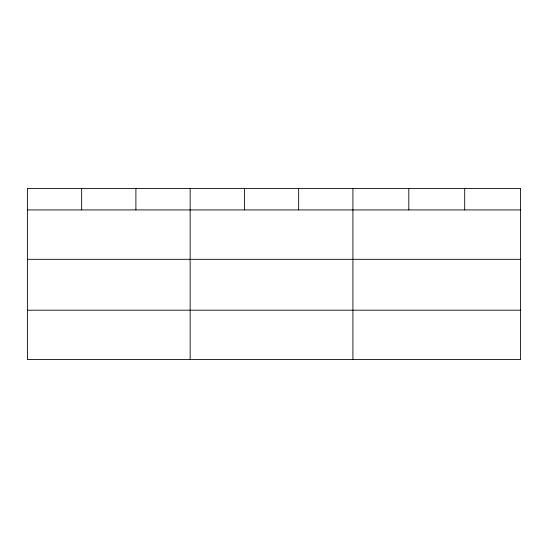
<?xml version="1.0" encoding="UTF-8"?>
<svg xmlns="http://www.w3.org/2000/svg" width="548" height="548" viewBox="0 0 548 548"><rect width="100%" height="100%" fill="white"/><g stroke="black" fill="none" stroke-linecap="round" stroke-linejoin="round"><path stroke-width="0.82" d="M520.6 259.314L520.6 188.423L27.4 188.423L27.4 359.577L520.6 359.577L520.6 259.314L27.4 259.314M27.4 209.925L520.6 209.925M27.4 310.195L520.6 310.195M464.704 188.423L464.704 209.925M408.808 188.423L408.808 209.925M352.912 188.423L352.912 359.577M298.66 188.423L298.66 209.925M244.408 188.423L244.408 209.925M190.156 188.423L190.156 359.577M135.904 188.423L135.904 209.925M81.652 188.423L81.652 209.925"/></g></svg>
